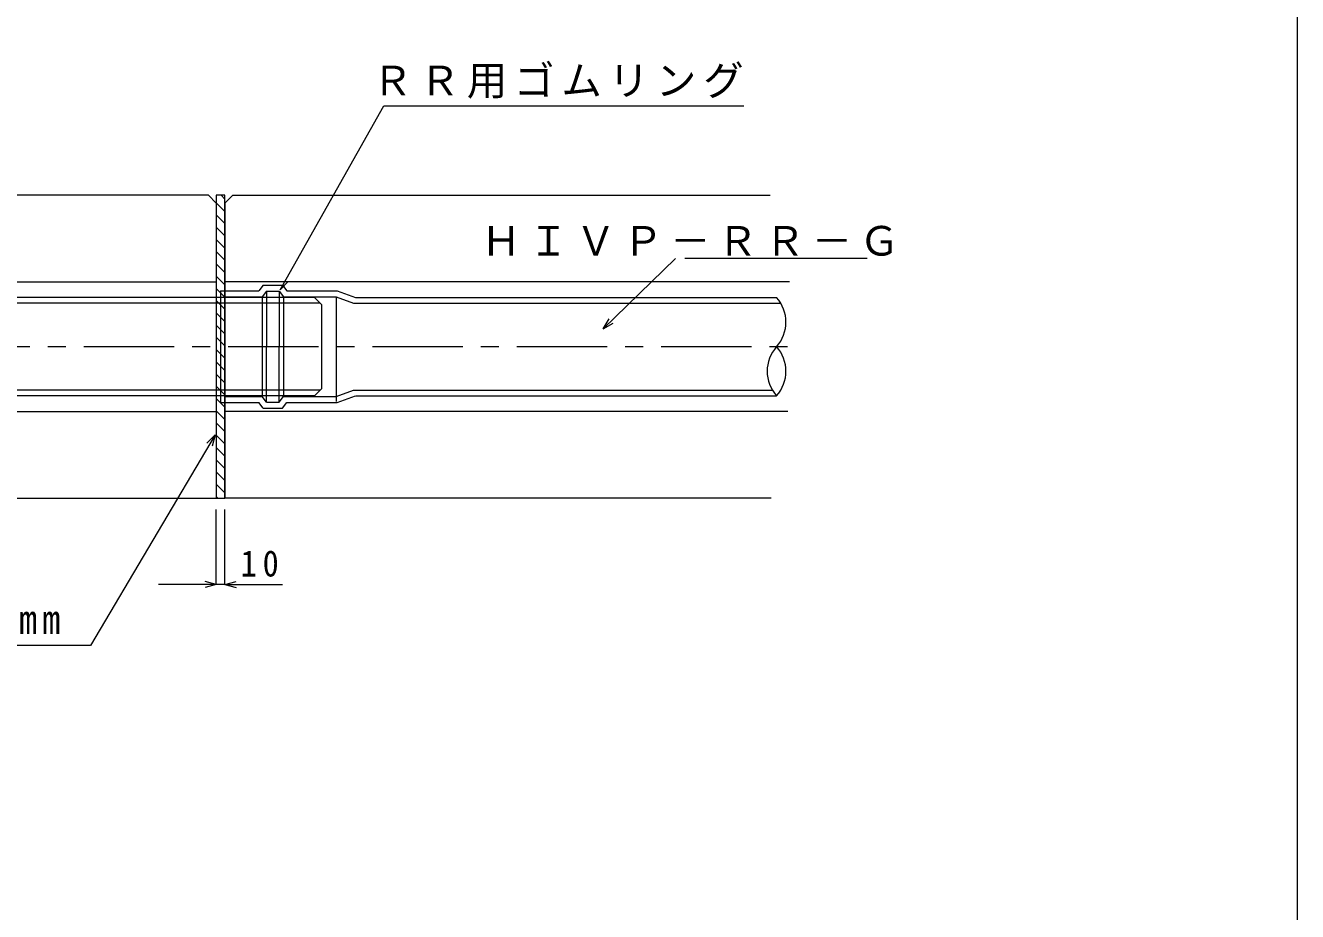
# Model space of a CAD drawing. Units: millimetres, scale not verified. Extents: x -2100 to 4011, y -1470 to 1470.
# Drawn here: x 1042 to 2100, y -733 to 5 of the extents above; entities that cross this region are included whole.
import ezdxf

# ---------------------------------------------------------------- set-up
doc = ezdxf.new("R2010")
doc.units = ezdxf.units.MM
doc.header["$LTSCALE"] = 15
doc.linetypes.add('CHAIN1', pattern=[8, 5, -1, 1, -1])
doc.layers.add('0-1_ブロック', color=3, linetype='Continuous', lineweight=18)
doc.layers.add('0-5_ｼﾞｮｲﾝﾄ詳細図', color=7, linetype='Continuous', lineweight=18)
doc.styles.add('ＭＳ ゴシック', font='')
doc.styles.get('ＭＳ ゴシック').set_extended_font_data('MS Gothic')

msp = doc.modelspace()

# ---------------------------------------------------------------- linework, layer by layer
at = {"layer": '0-1_ブロック', "color": 5}
msp.add_lwpolyline([(-2100, -1470), (2100, -1470), (2100, 1470)], dxfattribs=at)
at = {"layer": '0-5_ｼﾞｮｲﾝﾄ詳細図'}
for p, q in [((1254.21, -215.36), (1340.45, -62.17)), ((1340.45, -62.17), (1639.7, -62.17)), ((1201.01, -136.68), (1201.01, -388.68)), ((1208.21, -136.68), (1201.01, -136.68)), ((1208.21, -139.92), (1204.97, -136.68)), ((1208.21, -388.68), (1208.21, -136.68)), ((1208.21, -150.11), (1201.01, -142.91)), ((1208.21, -160.29), (1201.01, -153.09)), ((1208.21, -170.47), (1201.01, -163.27)), ((1208.21, -180.65), (1201.01, -173.45)), ((1208.21, -190.84), (1201.01, -183.64)), ((1582.74, -189.4), (1522.73, -247.79)), ((1742.05, -189.4), (1590.6, -189.4)), ((1208.21, -201.02), (1201.01, -193.82)), ((1208.21, -211.2), (1201.01, -204)), ((1254.21, -215.36), (1260.92, -208.49)), ((1208.21, -221.38), (1201.01, -214.18)), ((1208.21, -231.57), (1201.01, -224.37)), ((1208.21, -241.75), (1201.01, -234.55)), ((1522.73, -247.79), (1527.64, -239.54)), ((1522.73, -247.79), (1531.11, -243.1)), ((1208.21, -251.93), (1201.01, -244.73)), ((1208.21, -262.11), (1201.01, -254.91)), ((1208.21, -272.3), (1201.01, -265.1)), ((1208.21, -282.48), (1201.01, -275.28)), ((1208.21, -292.66), (1201.01, -285.46)), ((1208.21, -302.84), (1201.01, -295.64)), ((1208.21, -313.02), (1201.01, -305.82)), ((1208.21, -323.21), (1201.01, -316.01)), ((1208.21, -333.39), (1201.01, -326.19)), ((1200.07, -336.14), (1096.36, -511.25)), ((1200.07, -336.14), (1193.21, -342.85)), ((1200.07, -336.14), (1197.48, -345.38)), ((1208.21, -343.57), (1201.01, -336.37)), ((1208.21, -353.75), (1201.01, -346.55)), ((1208.21, -363.94), (1201.01, -356.74)), ((1208.21, -374.12), (1201.01, -366.92)), ((1208.21, -384.3), (1201.01, -377.1)), ((1202.41, -388.68), (1201.01, -387.28)), ((1201.01, -388.68), (1208.21, -388.68)), ((1201.01, -460.68), (1201.01, -398.28)), ((1208.21, -460.68), (1208.21, -398.28)), ((1201.01, -460.68), (1191.74, -458.2)), ((1201.01, -460.68), (1191.74, -463.17)), ((1208.21, -460.68), (1217.48, -458.2)), ((1208.21, -460.68), (1217.48, -463.17)), ((1208.21, -460.68), (1256.21, -460.68)), ((1096.36, -511.25), (800.84, -511.25))]:
    msp.add_line(p, q, dxfattribs=at)
at = {"layer": '0-5_ｼﾞｮｲﾝﾄ詳細図', "color": 3}
for p, q in [((1214.69, -136.68), (1661.55, -136.68)), ((731.51, -208.68), (1201.01, -208.68)), ((1677.71, -208.68), (1208.21, -208.68)), ((1675.73, -208.68), (1208.21, -208.68)), ((731.14, -316.68), (1201.01, -316.68)), ((1676.1, -316.68), (1208.21, -316.68)), ((744.81, -388.68), (1201.01, -388.68)), ((1662.44, -388.68), (1208.21, -388.68))]:
    msp.add_line(p, q, dxfattribs=at)
at = {"layer": '0-5_ｼﾞｮｲﾝﾄ詳細図', "color": 4}
for p, q in [((1240.13, -211.46), (1236.54, -216.2)), ((1240.13, -211.46), (1255.98, -211.46)), ((1255.98, -211.46), (1259.57, -216.2)), ((1204.58, -216.2), (1236.54, -216.2)), ((1208.21, -216.57), (1208.21, -308.35)), ((1208.21, -221.31), (1239.13, -221.31)), ((1242.67, -216.57), (1239.08, -221.31)), ((1239.08, -221.38), (1239.08, -304.06)), ((1242.67, -216.66), (1242.67, -262.55)), ((1253.44, -216.54), (1253.44, -262.55)), ((1257.03, -221.26), (1257.03, -304.06)), ((1257.07, -221.31), (1300.76, -221.31)), ((1300.76, -221.31), (1315.12, -226.5)), ((1300.76, -221.45), (1300.76, -308.35)), ((1317.05, -221.76), (1666.86, -221.76)), ((1287.5, -226.5), (738.88, -226.5)), ((1315.12, -226.5), (1670.34, -226.5)), ((1242.67, -308.71), (1242.67, -262.82)), ((1253.44, -308.83), (1253.44, -262.82)), ((1287.5, -298.87), (745.84, -298.87)), ((1208.21, -304.06), (1239.13, -304.06)), ((1242.67, -308.8), (1239.08, -304.06)), ((1257.07, -304.06), (1300.76, -304.06)), ((1300.76, -304.06), (1315.12, -298.87)), ((1315.12, -298.87), (1663.37, -298.87)), ((1317.05, -303.61), (1666.86, -303.61)), ((1240.13, -313.91), (1236.54, -309.17)), ((1240.13, -313.91), (1255.98, -313.91)), ((1255.98, -313.91), (1259.57, -309.17))]:
    msp.add_line(p, q, dxfattribs=at)
at = {"layer": '0-5_ｼﾞｮｲﾝﾄ詳細図', "color": 4, "linetype": 'CHAIN1'}
msp.add_line((731.01, -262.68), (1678.99, -262.68), dxfattribs=at)
at = {"layer": '0-5_ｼﾞｮｲﾝﾄ詳細図', "color": 3}
for points in [[(1201.01, -143.16), (1194.53, -136.68), (745.7, -136.68)], [(1214.69, -136.68), (1208.21, -143.16), (1208.21, -388.68)]]:
    msp.add_lwpolyline(points, dxfattribs=at)
at = {"layer": '0-5_ｼﾞｮｲﾝﾄ詳細図', "color": 4}
for points in [[(1288.76, -297.61), (1288.76, -227.76), (1282.76, -221.76), (742.36, -221.76)], [(1204.58, -216.2), (1204.58, -309.17), (1236.54, -309.17)], [(1242.67, -216.57), (1253.44, -216.57), (1257.03, -221.31)], [(1259.57, -216.2), (1301.66, -216.2), (1316.86, -221.69)], [(1288.76, -297.61), (1282.76, -303.61), (742.36, -303.61)], [(1242.67, -308.8), (1253.44, -308.8), (1257.03, -304.06)], [(1259.57, -309.17), (1301.66, -309.17), (1316.86, -303.68)]]:
    msp.add_lwpolyline(points, dxfattribs=at)
at = {"layer": '0-5_ｼﾞｮｲﾝﾄ詳細図'}
msp.add_lwpolyline([(1208.21, -460.68), (1201.01, -460.68), (1153.01, -460.68)], dxfattribs=at)
at = {"layer": '0-5_ｼﾞｮｲﾝﾄ詳細図', "color": 4}
for centre, start, end in [((1643.98, -242.22), 318.19, 41.81001), ((1689.74, -283.15), 138.19, 221.81001), ((1643.98, -283.15), 318.19, 41.81001)]:
    msp.add_arc(centre, 30.7, start, end, dxfattribs=at)

# ---------------------------------------------------------------- texts
at = {"layer": '0-5_ｼﾞｮｲﾝﾄ詳細図', "attachment_point": 7, "style": 'ＭＳ ゴシック'}
for s, insert, char_height in [('\\T1.17;ＲＲ用ゴムリング', (1330.7, -56.35), 24.63), ('\\T1.17;ＨＩＶＰ－ＲＲ－Ｇ', (1421.05, -187.32), 24.63), ('\\T1.37;\\W0.9;10', (1221.29, -454.27), 21.82), ('\\T1.28;\\W0.9;目地材\\~t=10mm', (824.37, -504.28), 24.63)]:
    msp.add_mtext(s, dxfattribs=dict(at, insert=insert, char_height=char_height))

doc.saveas('drawing.dxf')
